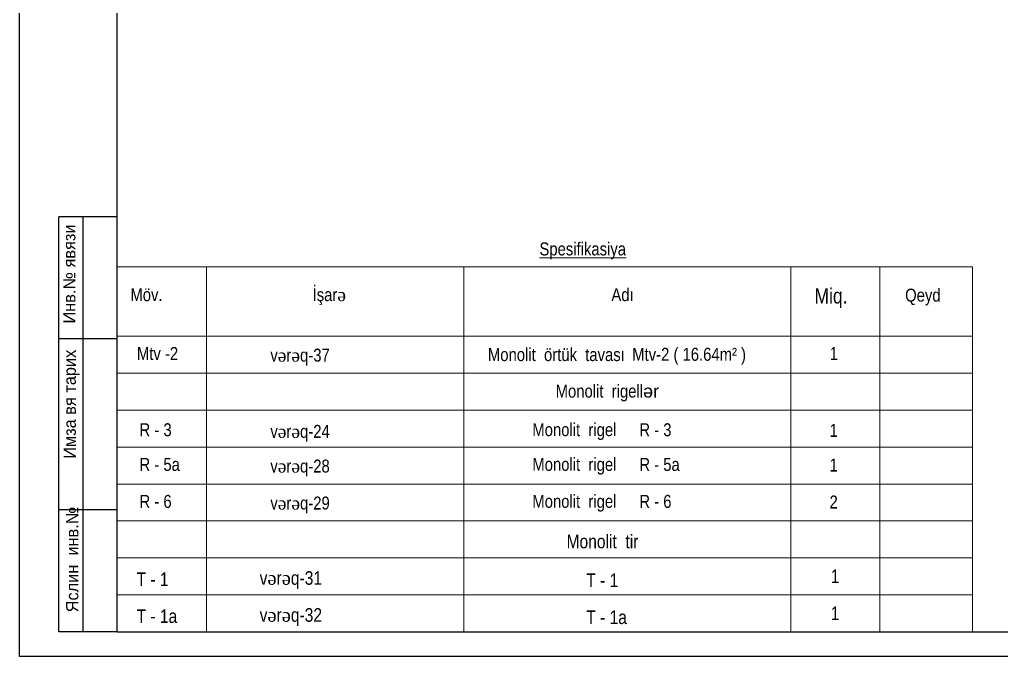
# Model space of a CAD drawing. Header units: millimetres. Extents: x -149347 to 251215, y -2929184 to -2541447.
# Drawn here: x 21879 to 41184, y -2641403 to -2628884 of the extents above; entities that cross this region are included whole.
import ezdxf

# ---------------------------------------------------------------- set-up
doc = ezdxf.new("R2010")
doc.units = ezdxf.units.MM
doc.layers.add('cedvel  0.09', color=7, linetype='Continuous', lineweight=13)
doc.styles.add('CP_ATTR', font='A3TI(LA).TTF')
doc.styles.add('style6', font='ARIALN.TTF', dxfattribs={"height": 300})

# ---------------------------------------------------------------- blocks, each defined once
blk = doc.blocks.new('mekteb')
at = {"color": 0, "lineweight": 25}
for p, q in [((99643, -1849866), (99643, -1821466)), ((139843, -1849866), (99643, -1849866))]:
    blk.add_line(p, q, dxfattribs=at)
at = {"color": 0, "lineweight": 25, "ltscale": 15}
for q in [(101643, -1821966), (139343, -1849366)]:
    blk.add_line((101643, -1849366), q, dxfattribs=at)
at = {"lineweight": 25, "ltscale": 0.25}
for p, q in [((100443, -1849366), (100443, -1840866)), ((100943, -1849367), (100943, -1840866))]:
    blk.add_line(p, q, dxfattribs=at)
at = {"lineweight": 25}
for p, q in [((101643, -1840866), (100443, -1840866)), ((101645, -1843366), (100445, -1843366)), ((101645, -1846866), (100445, -1846866)), ((101643, -1849366), (100443, -1849366))]:
    blk.add_line(p, q, dxfattribs=at)
at = {"lineweight": 25, "char_height": 250.01, "width": 5960.07, "attachment_point": 1, "rotation": 90, "style": 'CP_ATTR'}
for s, insert in [('\\pt3143;Инв.№ явязи', (100535, -1843053)), ('\\pt3143;Имза вя тарих', (100544, -1845823)), ('\\pt3143;Яслин  инв.№', (100595, -1848965))]:
    blk.add_mtext(s, dxfattribs=dict(at, insert=insert))

msp = doc.modelspace()

# ---------------------------------------------------------------- linework, layer by layer
at = {"lineweight": 20}
for p, q in [((40613.46137, -2633742.61317), (23799.56793, -2633742.61317)), ((25556.33313, -2633742.61317), (25556.33313, -2640922.6001)), ((30616.01122, -2633735.24992), (30616.01122, -2635105.90182)), ((37046.77931, -2633742.61317), (37046.77931, -2640922.6001)), ((38795.74316, -2633742.61317), (38795.74316, -2635105.90182)), ((40613.46137, -2633742.61317), (40613.46137, -2640922.6001)), ((40613.46137, -2635105.90182), (23799.56793, -2635105.90182)), ((30616.01122, -2635105.90182), (30616.01122, -2640922.6001)), ((38795.74316, -2635105.90182), (38795.74316, -2640922.6001)), ((40613.46137, -2635832.98911), (23787.14665, -2635832.98911))]:
    msp.add_line(p, q, dxfattribs=at)
at = {"layer": 'cedvel  0.09', "lineweight": 20}
for p, q in [((40613.46137, -2636560.07639), (23799.56793, -2636560.07639)), ((40613.46137, -2637287.16368), (23799.56793, -2637287.16368)), ((40613.46137, -2638014.25096), (23799.56793, -2638014.25096)), ((40613.46137, -2638741.33824), (23799.56793, -2638741.33824)), ((40613.46137, -2639468.42553), (23799.56793, -2639468.42553)), ((40613.46137, -2640195.51281), (23799.56793, -2640195.51281)), ((40613.46137, -2640922.6001), (23799.56793, -2640922.6001))]:
    msp.add_line(p, q, dxfattribs=at)

# ---------------------------------------------------------------- block references
at = {"lineweight": 15, "xscale": 0.9604837554369011, "yscale": 0.9604837554369011, "zscale": 0.9604837554369011}
msp.add_blockref('mekteb', (-73827.0471, -864636.1911), dxfattribs=at)

# ---------------------------------------------------------------- texts
at = {"color": 7, "lineweight": 5, "ltscale": 15, "attachment_point": 1, "style": 'style6'}
for s, insert, char_height in [('{\\fArial Narrow|b0|i0|c238|p34;\\LSpesifikasiya}', (32100.63459, -2633265.00706), 254.6775), ('{\\fArial Narrow|b0|i0|c238|p34;Möv.}', (24056.91733, -2634164.5079), 254.6775), ('{\\fArial Narrow|b0|i0|c238|p34;İşar\\fTimes New Roman|b0|i0|c238|p18;ə}', (27639.24865, -2634164.5079), 254.6775), ('{\\fArial Narrow|b0|i0|c238|p34;Adı}', (33515.76598, -2634164.5079), 254.6775), ('{\\fArial Narrow|b0|i0|c238|p34;Miq.}', (37509.79679, -2634165.95196), 300), ('{\\fArial Narrow|b0|i0|c238|p34;Qeyd}', (39291.84932, -2634173.3152), 254.6775)]:
    msp.add_mtext_dynamic_manual_height_columns(s, width=1101.6842084, gutter_width=3519.63915, heights=[0], dxfattribs=dict(at, insert=insert, char_height=char_height))
at = {"lineweight": 40, "attachment_point": 1, "style": 'style6'}
for s, insert, char_height, width in [('{\\fArial Narrow|b0|i0|c238|p34;Mtv -2   }', (24185.36022, -2635320.85019), 254.6775, 1200.2335115), ('{\\fArial Narrow|b0|i0|c238|p34;v\\fTimes New Roman|b0|i0|c238|p18;ə\\fArial Narrow|b0|i0|c238|p34;r\\fTimes New Roman|b0|i0|c238|p18;ə\\fArial Narrow|b0|i0|c238|p34;q-}37', (26808.67136, -2635353.37865), 254.6775, 1247.8296954), ('{\\fArial Narrow|b0|i0|c238|p34;Monolit  örtük  tavası   }', (31087.72377, -2635342.05349), 254.6775, 5270.3469366), ('{\\fArial Narrow|b0|i0|c238|p34; 1   }', (37728.33991, -2635320.85019), 254.6775, 1200.2335115), ('{\\fArial Narrow|b0|i0|c238|p34;Monolit  rigell\\fArial|b0|i0|c238|p34;ər}', (32419.11606, -2636060.2266), 254.6775, 5249.2929047), ('{\\fArial Narrow|b0|i0|c238|p34;R - 3   }', (24235.77285, -2636820.46771), 254.6775, 1200.2335115), ('{\\fArial Narrow|b0|i0|c238|p34;v\\fTimes New Roman|b0|i0|c238|p18;ə\\fArial Narrow|b0|i0|c238|p34;r\\fTimes New Roman|b0|i0|c238|p18;ə\\fArial Narrow|b0|i0|c238|p34;q-2}4', (26808.67136, -2636852.99617), 254.6775, 1247.8296954), ('{\\fArial Narrow|b0|i0|c238|p34;Monolit  rigel}', (31961.03586, -2636818.36278), 254.6775, 5249.2929047), ('{\\fArial Narrow|b0|i0|c238|p34;R - 3   }', (34065.2666, -2636820.46771), 254.6775, 1200.2335115), ('{\\fArial Narrow|b0|i0|c238|p34;1   }', (37805.30032, -2636832.77057), 254.6775, 1200.2335115), ('{\\fArial Narrow|b0|i0|c238|p34;R - 5a   }', (24235.77285, -2637502.11204), 254.6775, 1200.2335115), ('{\\fArial Narrow|b0|i0|c238|p34;v\\fTimes New Roman|b0|i0|c238|p18;ə\\fArial Narrow|b0|i0|c238|p34;r\\fTimes New Roman|b0|i0|c238|p18;ə\\fArial Narrow|b0|i0|c238|p34;q-}28', (26808.67136, -2637534.6405), 254.6775, 1247.8296954), ('{\\fArial Narrow|b0|i0|c238|p34;Monolit  rigel}', (31961.03586, -2637500.0071), 254.6775, 5249.2929047), ('{\\fArial Narrow|b0|i0|c238|p34;R - 5a   }', (34065.2666, -2637502.11204), 254.6775, 1200.2335115), ('{\\fArial Narrow|b0|i0|c238|p34;1   }', (37805.30032, -2637514.41489), 254.6775, 1200.2335115), ('{\\fArial Narrow|b0|i0|c238|p34;R - 6   }', (24235.77285, -2638229.19932), 254.6775, 1200.2335115), ('{\\fArial Narrow|b0|i0|c238|p34;v\\fTimes New Roman|b0|i0|c238|p18;ə\\fArial Narrow|b0|i0|c238|p34;r\\fTimes New Roman|b0|i0|c238|p18;ə\\fArial Narrow|b0|i0|c238|p34;q-}29', (26808.67136, -2638261.72779), 254.6775, 1247.8296954), ('{\\fArial Narrow|b0|i0|c238|p34;Monolit  rigel}', (31961.03586, -2638227.09439), 254.6775, 5249.2929047), ('{\\fArial Narrow|b0|i0|c238|p34;R - 6   }', (34065.2666, -2638229.19932), 254.6775, 1200.2335115), ('{\\fArial Narrow|b0|i0|c238|p34;2   }', (37805.30032, -2638241.50218), 254.6775, 1200.2335115), ('{\\fArial Narrow|b0|i0|c238|p34;Monolit  tir}', (32633.80113, -2639010.20125), 267.411375, 5511.75755), ('{\\fArial Narrow|b0|i0|c238|p34;T - 1   }', (24177.74965, -2639751.95893), 267.411375, 1260.245187), ('{\\fArial Narrow|b0|i0|c238|p34;v\\fTimes New Roman|b0|i0|c238|p18;ə\\fArial Narrow|b0|i0|c238|p34;r\\fTimes New Roman|b0|i0|c238|p18;ə\\fArial Narrow|b0|i0|c238|p34;q-}31', (26598.63054, -2639728.2762), 267.411375, 1310.2211802), ('{\\fArial Narrow|b0|i0|c238|p34;T - 1   }', (33021.23319, -2639773.66842), 267.411375, 1260.245187), ('{\\fArial Narrow|b0|i0|c238|p34; 1   }', (37745.77582, -2639694.12131), 267.411375, 1260.245187), ('{\\fArial Narrow|b0|i0|c238|p34; 1   }', (37745.77582, -2640421.20859), 267.411375, 1260.245187), ('{\\fArial Narrow|b0|i0|c238|p34;T - 1a   }', (24177.74965, -2640479.04621), 267.411375, 1260.245187), ('{\\fArial Narrow|b0|i0|c238|p34;v\\fTimes New Roman|b0|i0|c238|p18;ə\\fArial Narrow|b0|i0|c238|p34;r\\fTimes New Roman|b0|i0|c238|p18;ə\\fArial Narrow|b0|i0|c238|p34;q-}32', (26598.63054, -2640455.36348), 267.411375, 1310.2211802), ('{\\fArial Narrow|b0|i0|c238|p34;T - 1a   }', (33021.23319, -2640500.7557), 267.411375, 1260.245187)]:
    msp.add_mtext(s, dxfattribs=dict(at, insert=insert, char_height=char_height, width=width))
at = {"color": 0, "insert": (32789.86172, -2635337.0046), "char_height": 254.6775, "width": 5518.0125, "attachment_point": 1, "style": 'style6'}
msp.add_mtext('{\\fArial Narrow|b0|i0|c238|p34;\\C256;              }Мtv-{\\fArial Narrow|b0|i0|c238|p34;2} ( {\\fArial Narrow|b0|i0|c238|p34;16.64}m²{\\fArial Narrow|b0|i0|c238|p34; })', dxfattribs=at)

doc.saveas('drawing.dxf')
